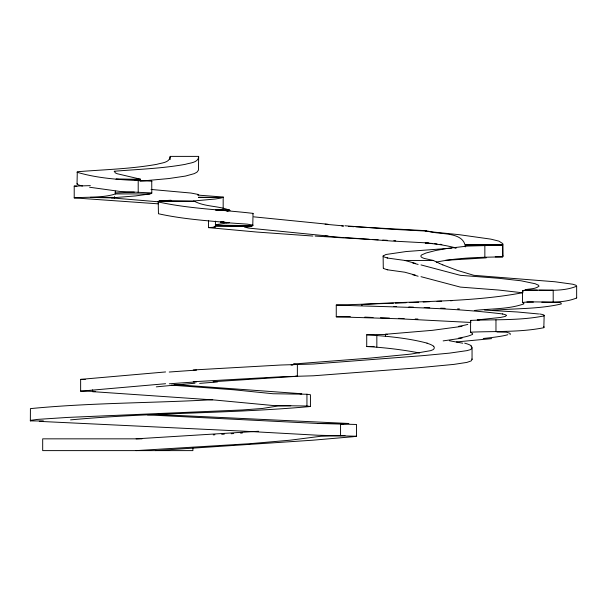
<?xml version="1.0" encoding="UTF-8"?>
<svg xmlns="http://www.w3.org/2000/svg" width="607" height="607" viewBox="0 0 607 607"><rect width="100%" height="100%" fill="white"/><g stroke="black" fill="none" stroke-linecap="round" stroke-linejoin="round"><path stroke-width="0.91" d="M465.372 246.897C463.589 231.047 439.149 235 428.55 231.214L391.189 229.234L344.882 225.766M208.482 220.379L208.482 227.625L215.417 227.124L214.036 226.631L215.364 226.138L216.046 224.651L229.241 222.663C205.606 220.652 181.652 218.884 158.45 213.747L158.215 201.486L159.186 200.985L170.984 200.242M170.112 156.887C169.49 162.858 161.242 162.866 156.872 164.315C130.604 169.004 103.789 169.596 77.286 171.751L77.036 184.012L78.591 185.006L82.453 186M198.656 156.887C198.034 162.858 189.786 162.866 185.416 164.315C161.894 168.571 137.918 169.285 114.154 171.257L114.928 171.751L115.042 172.745L117.212 173.731L140.429 179.186L140.498 179.68L135.209 180.309M502.953 255.866L502.922 256.359L502.786 243.604L498.871 241.123L490.873 239.143L459.173 234.681L425.31 231.214L426.759 230.721L355.732 226.806M43.56 421.038L30.35 420.879L30.418 420.385L37.634 419.391L67.916 417.411L242.299 409.975L262.27 408.488L277.907 406.015L290.761 405.749M471.002 346.18L471.92 347.166L471.654 348.653L470.41 349.647L466.897 350.641L449.597 353.115L423.443 355.596L313.5 364.018L281.124 365.004L193.223 369.967M472.049 347.667L472.049 359.435L471.153 360.922L466.897 362.409L453.892 364.39L417.479 367.857L313.5 375.786L281.124 376.78L193.223 381.735M115.307 191.122L115.118 193.428L115.55 193.929L149.823 193.929L151.796 193.428L151.735 181.167C126.924 180.089 100.823 179.353 77.036 172.244M472.542 334.654L472.625 333.668L470.584 332.181L470.584 320.413C494.925 319.32 519.82 320.708 543.826 315.951L544.153 315.458L543.826 327.719C519.82 332.477 494.925 331.088 470.584 332.181M77.036 184.012L77.286 183.519M252.77 213.869L253.036 213.376C221.623 209.696 189.483 208.808 158.45 201.979L158.215 201.486M253.036 213.376L252.77 225.637L250.001 226.631L244.553 227.124L248.84 228.118L328.099 236.047M510.123 334.654L510.244 333.668L509.554 333.167L506.344 332.181L496.966 332.021M197.761 195.09L223.171 197.025L221.267 198.011L215.288 199.005L193.587 200.985L159.186 200.985L194.824 201.486C205.667 207.01 218.907 205.674 229.916 210.401L226.912 211.395M383.283 268.256L383.131 255.995L385.9 254.508L406.204 251.533L451.373 248.172M442.882 264.91L457.283 270.358L473.847 275.32L554.957 281.762L572.803 284.235L575.906 285.229L576.65 286.216C559.889 293.105 540.109 288.773 522.528 290.677L522.528 302.445L523.917 303.439L523.742 303.932C508.089 309.449 490.722 308.531 474.355 310.496M576.65 286.216L576.65 297.984C559.889 304.881 540.109 300.541 522.528 302.445M198.193 195.044L198.732 194.543L191.068 193.056L151.029 189.445M115.55 193.929C102.477 198.079 87.81 196.767 74.213 197.89L74.213 186.121L90.337 185.628M523.014 292.657C469.993 302.711 415.074 300.731 361.34 304.555L362.045 305.048L361.34 304.555M432.814 243.475L425.31 242.982L426.759 242.489M113.16 197.396L90.337 197.396L111.438 197.89L135.687 195.909L149.823 193.929M436.35 262.141C458.148 257.543 480.509 257.3 502.695 256.86L502.695 245.091L465.379 244.591L502.922 244.591M462.064 326.354L432.457 330.322L385.453 334.282L385.453 336.096M462.064 338.122L443.148 340.899M171.417 385.142L233.854 389.785L273.067 393.746L306.945 394.247L310.435 394.74L310.435 406.508C230.69 413.693 150.308 412.426 70.556 419.885M147.493 414.892L318.129 423.481L356.529 424.475L356.529 436.243L352.91 436.737L312.764 440.204L155.46 450.614M227.595 222.465L226.054 222.663L247.322 224.15L253.036 225.144M491.655 338.623L456.396 341.946M433.595 346.18L434.286 347.166L434.088 348.653L433.148 349.647L430.704 350.641L410.81 354.109L370.536 358.069L293.485 364.018L297.377 364.511L297.362 376.279L213.095 381.735M156.303 386.849L194.984 383.222M340.383 424.035L348.759 423.481L158.784 414.558M345.026 435.583L320.997 436.243L290.07 440.204L250.107 443.671L136.12 450.614M258.559 431.266L136.12 438.838M165.574 371.947L80.64 379.375L80.64 391.151L95.42 391.356M165.574 383.715L80.64 391.151M140.111 181.167L168.708 178.564L185.416 176.083L194.354 173.61L197.002 172.122L198.451 170.142L198.664 156.386L170.119 156.386L170.112 159.603M213.239 434.878L214.931 434.764M454.81 247.952L456.54 247.846M445.379 260.327L486.237 257.846M221.722 434.324L224.287 434.164M231.138 433.724L233.718 433.557M240.607 433.117L242.337 433.003M492.634 310.374C515.457 308.273 538.986 309.221 561.331 303.932L561.035 302.946L559.548 302.445L541.816 302.195M224.036 221.972L220.455 222.17L224.241 222.17M134.268 192.123L115.307 192.935M450.394 300.753L452.154 300.67M291.087 365.088L292.855 365.004M437.01 301.375L441.547 301.171M409.816 302.574L418.648 302.187M423.162 301.99L429.688 301.702M212.723 399.694C151.993 403.124 90.959 402.691 30.418 408.617L30.35 420.879M393.442 303.257L336.263 305.048L336.263 316.816L399.436 318.796L470.911 322.454M395.294 303.181L406.204 302.726M439.483 263.423L433.292 260.449L424.354 258.468A49.584 6.199 0.8 0 1 421.273 256.981L420.788 255.995L421.501 255.001L426 253.02L435.568 250.539L446.464 248.559L467.375 246.078L502.695 245.091M92.621 389.831L92.621 391.644L95.405 391.583M336.263 316.816L350.307 316.543M299.941 393.784L301.778 393.746L174.126 384.519M419.589 352.993C402.145 349.64 384.436 347.515 366.719 346.551L366.719 334.783L387.107 334.404M366.719 346.551L374.132 346.415M43.029 421.304L39.296 421.372L246.101 431.289L318.129 435.249L356.529 436.243M140.429 179.186L115.99 179.186L140.498 179.68M198.626 197.518L222.86 197.518L198.648 197.199M229.408 209.908L215.485 209.908L229.916 210.401L220.455 210.401L222.215 210.5M215.424 221.115L215.424 225.637L252.77 225.637L215.432 225.144M215.364 226.138L251.381 226.138L215.424 225.637M425.31 242.982C435.477 243.847 445.842 245.198 455.766 247.937M495.229 256.86L502.695 256.86M387.054 257.975L404.831 260.449L433.292 260.449M537.225 290.184L525.009 290.184L522.528 290.677L523.454 291.17M539.099 290.184L553.197 290.184L553.197 301.952M348.759 423.481L318.129 423.481L323.69 423.587M142.015 438.838L42.687 438.838L42.687 450.614L192.889 450.614L192.889 447.898M526.876 290.207L525.009 290.184L525.487 289.691C529.896 288.666 535.359 289.182 539.001 286.216L538.492 285.229L535.199 283.742L520.943 280.768L498.787 278.287L460.303 275.32L420.992 264.91M526.876 301.975L533.409 302.074M80.64 379.375L85.261 379.443M310.435 406.508L306.945 406.015L273.067 405.514L215.25 400.066L92.621 391.644M479.135 319.95L477.261 319.912L500.631 317.438L505.236 316.444L506.504 315.458A85.405 5.137 0.9 0 0 502.482 313.971M336.263 305.048C391.72 307.21 447.534 307.165 502.679 313.971M340.375 423.921L343.152 423.974M465.372 245.091L482.724 245.585M373.055 317.514L364.769 317.112M380.452 317.749L389.444 318.053M408.837 306.967L413.42 307.127M393.905 306.444L396.583 306.535M398.473 318.372L404.125 318.569M89.593 187.237L119.974 191.448L151.735 192.935M415.218 318.963L417.912 319.062M424.194 307.529L429.748 307.741M440.674 308.166L445.083 308.341M457.625 308.857L459.438 308.94M428.55 242.982L391.189 241.002L344.882 237.534M385.453 334.282L387.304 334.366M366.719 334.783C387.046 336.202 407.608 337.978 427.381 343.205M484.576 310.094L517.399 311.983L538.644 313.971M382.729 240.061L387.327 240.304M393.829 240.653L395.711 240.751M74.213 186.121L76.945 186.273M74.213 197.89L158.336 203.838M369.102 239.317L337.522 237.534M372.698 239.515L378.169 239.811M348.729 226.411L353.972 226.707M341.817 226.009L343.532 226.108M312.848 236.047L257.156 232.079L208.482 227.625M111.438 197.89L159.072 201.858M328.099 224.279L253.734 216.843M440.242 244.302L441.85 244.469M434.498 243.68L437.017 243.976M295.821 376.082L297.377 376.279M522.551 292.786L498.787 290.055L460.303 287.088L420.992 276.678M449.324 340.724L462.739 343.205M387.054 269.743L404.831 272.217L415.537 275.191M404.831 260.449L415.537 263.423M193.587 200.985L194.824 201.486M470.584 320.413L471.199 320.906M383.131 255.995L383.283 256.488M471.92 358.934L472.049 359.435M576.567 297.491L576.65 297.984M151.735 181.167L151.796 181.66M495.965 319.912L495.965 331.68M484.849 245.585L484.849 257.353M376.841 335.276L376.841 347.045M340.557 423.974L340.557 435.743M306.945 394.247L306.945 406.015M223.171 197.025L223.171 208.793M138.206 180.674L138.206 192.442M114.435 196.577L114.435 198.383M169.33 383.806A268.469 12.997 -2.1 0 1 196.638 381.879M169.232 372.038A268.469 13.013 -2.1 0 1 196.554 370.111M199.657 383.389A230.372 13.157 -2.4 0 1 217.412 381.962M464.674 343.167A152.653 12.739 0.4 0 1 471.601 346.18M426.987 343.213A115.338 12.641 0.9 0 1 433.444 346.18M507.809 334.7A132.432 7.542 -1.6 0 1 483.218 338.494M471.73 334.677A94.867 7.777 -2 0 1 458.687 338.069M467.8 324.388A94.867 7.777 -2 0 1 458.687 326.3M543.72 326.733A122.963 5.16 0.5 0 1 544.168 327.226M539.555 313.963A122.963 5.16 0.5 0 1 544.168 315.458M418.124 276.231A104.26 5.562 13 0 1 412.578 274.698M442.837 264.91A69.866 12.504 16.3 0 1 439.438 263.423M418.124 264.462A104.26 5.562 13 0 1 412.578 262.93M387.706 269.728A86.96 6.229 0.3 0 1 383.449 268.256M387.706 257.96A86.96 6.229 0.3 0 1 383.449 256.488M343.296 237.618A80.481 2.345 4.5 0 1 325.109 235.986M338.729 237.489A117.955 1.996 3.1 0 1 315.17 236.077M343.296 225.85A80.481 2.345 4.5 0 1 325.109 224.218"/></g></svg>
